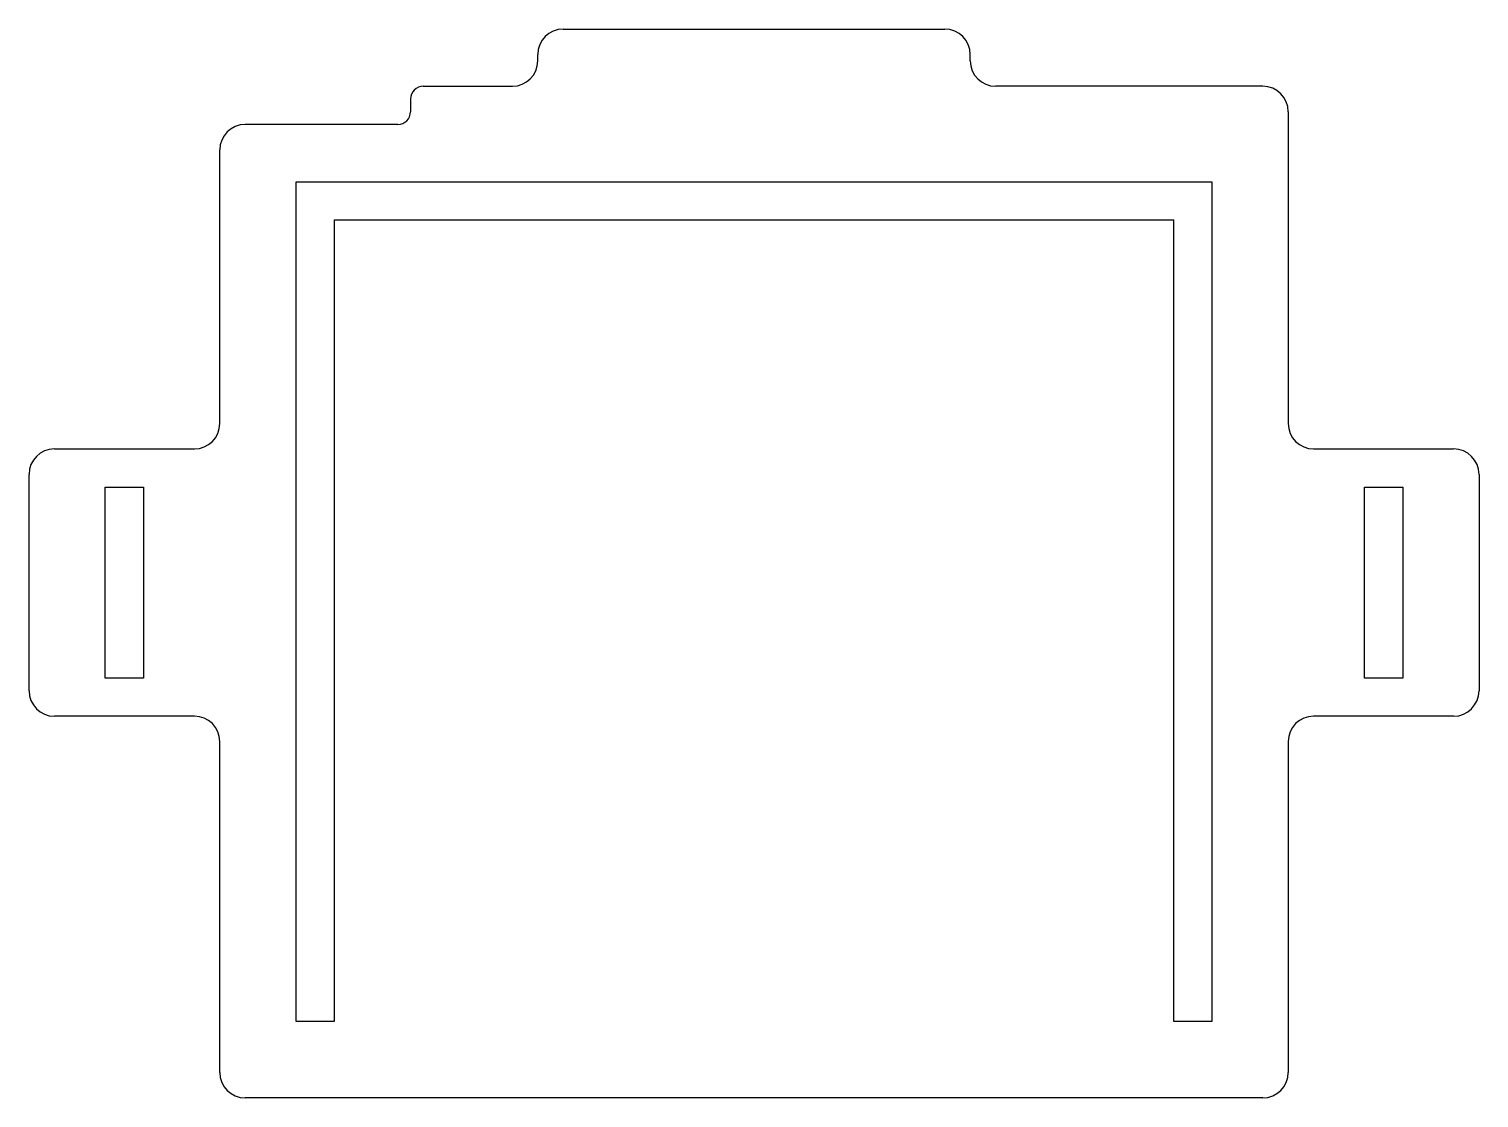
# Model space of a CAD drawing. Extents: x -57 to 57, y 0 to 84.
import ezdxf

# ---------------------------------------------------------------- set-up
doc = ezdxf.new("R2010")
doc.units = 0
doc.layers.get('0').update_dxf_attribs({"linetype": 'continuous'})

# ---------------------------------------------------------------- blocks, each defined once
blk = doc.blocks.new('BODY')
at = {"color": 0}
for p, q in [((-15, 84), (15, 84)), ((-17, 81.5), (-17, 82)), ((17, 81.5), (17, 82)), ((-26, 79.5), (-19, 79.5)), ((40, 79.5), (19, 79.5)), ((-27, 78.5), (-27, 77.5)), ((-28, 76.5), (-40, 76.5)), ((42, 77.5), (42, 53)), ((-42, 53), (-42, 74.5)), ((-36, 6), (-36, 72)), ((-36, 72), (36, 72)), ((36, 72), (36, 6)), ((-33, 69), (33, 69)), ((-33, 69), (-33, 6)), ((33, 6), (33, 69)), ((-55, 51), (-44, 51)), ((44, 51), (55, 51)), ((-57, 32), (-57, 49)), ((-51, 33), (-51, 48)), ((-51, 48), (-48, 48)), ((-48, 48), (-48, 33)), ((48, 33), (48, 48)), ((48, 48), (51, 48)), ((51, 48), (51, 33)), ((57, 49), (57, 32)), ((-48, 33), (-51, 33)), ((51, 33), (48, 33)), ((-44, 30), (-55, 30)), ((55, 30), (44, 30)), ((-42, 2), (-42, 28)), ((42, 28), (42, 2)), ((-33, 6), (-36, 6)), ((36, 6), (33, 6)), ((40, 0), (-40, 0))]:
    blk.add_line(p, q, dxfattribs=at)
for centre, radius, start, end in [((-15, 82), 2, 90, -180), ((15, 82), 2, 0, 90), ((-19, 81.5), 2, -90, 0), ((19, 81.5), 2, -180, -90), ((-26, 78.5), 1, 90, -180), ((40, 77.5), 2, 0, 90), ((-40, 74.5), 2, 90, -180), ((-28, 77.5), 1, -90, 0), ((-44, 53), 2, -90, 0), ((44, 53), 2, -180, -90), ((-55, 49), 2, 90, -180), ((55, 49), 2, 0, 90), ((-55, 32), 2, -180, -90), ((55, 32), 2, -90, 0), ((-44, 28), 2, 0, 90), ((44, 28), 2, 90, -180), ((-40, 2), 2, -180, -90), ((40, 2), 2, -90, 0)]:
    blk.add_arc(centre, radius, start, end, dxfattribs=at)

msp = doc.modelspace()

# ---------------------------------------------------------------- block references
at = {"color": 0}
msp.add_blockref('BODY', (0, 0), dxfattribs=at)

doc.saveas('drawing.dxf')
